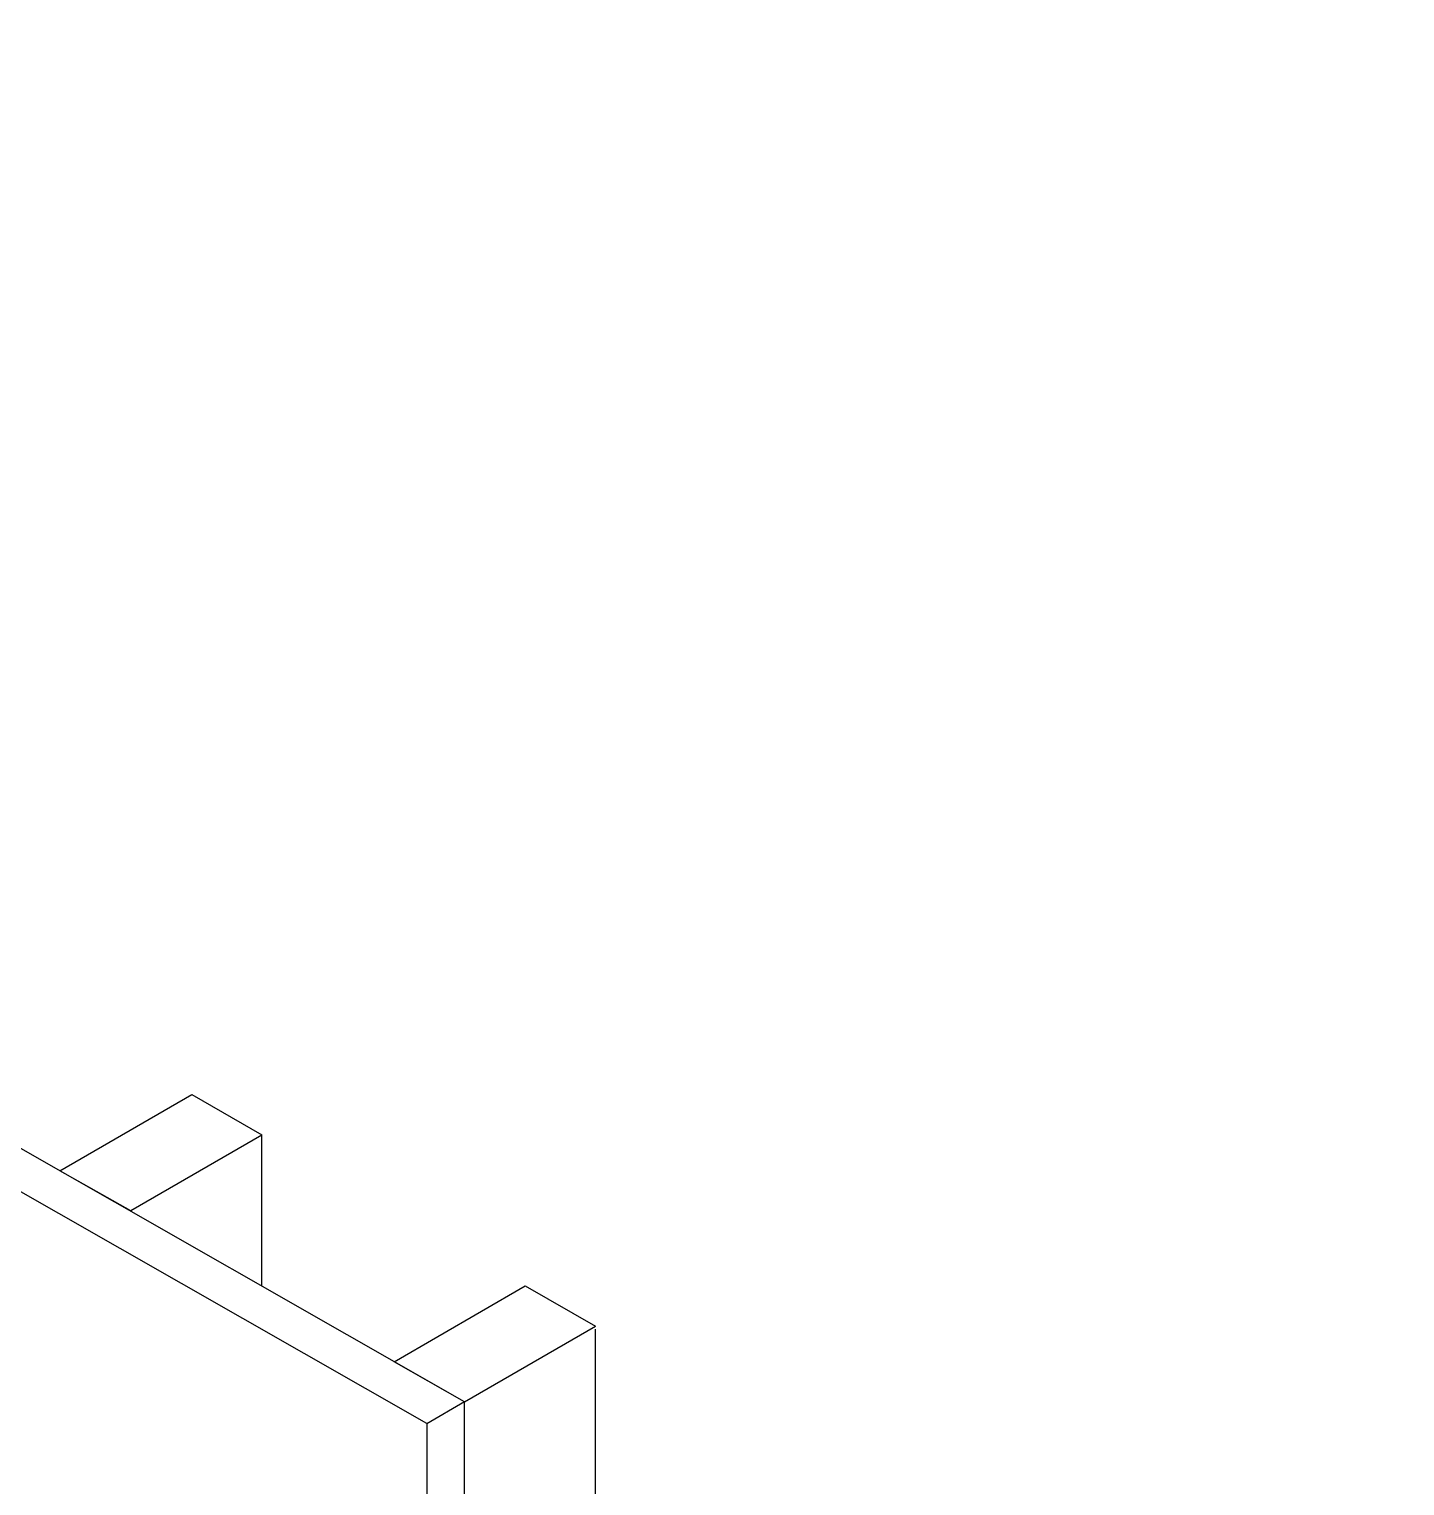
# Model space of a CAD drawing. Header units: inches. Extents: x -20.7 to 76.3, y -55.2 to 19.1.
# Drawn here: x -2.692 to -0.242, y 9.586 to 12.18 of the extents above; entities that cross this region are included whole.
import ezdxf

# ---------------------------------------------------------------- set-up
doc = ezdxf.new("R2010")
doc.units = ezdxf.units.IN
doc.header["$MEASUREMENT"] = 0
doc.layers.add('G-ANNO-TTLB', color=7, linetype='Continuous', lineweight=0)
doc.layers.add('TYVEK', color=7, linetype='Continuous', lineweight=0)

msp = doc.modelspace()

# ---------------------------------------------------------------- hatches: boundary and pattern name
at = {"layer": 'G-ANNO-TTLB', "true_color": 0xff00ff, "transparency": 33554687}
h = msp.add_hatch(color=6, dxfattribs=at)
edge = h.paths.add_edge_path()
edge.add_spline(control_points=[(20.0342, -15.1346), (20.0342, -15.1346), (-20.6658, -15.1346), (-20.6658, -15.1346), (-20.6658, -15.1346), (-20.6658, 19.0008), (-20.6658, 19.0008), (-20.6658, 19.0008), (20.0342, 19.0008), (20.0342, 19.0008), (20.0342, 19.0008), (20.0342, -15.1346), (20.0342, -15.1346)], knot_values=[0, 0, 0, 0, 1, 1, 1, 2, 2, 2, 3, 3, 3, 4, 4, 4, 4], degree=3, periodic=0)
edge = h.paths.add_edge_path()
edge.add_spline(control_points=[(-20.5408, 18.8757), (-20.5408, 18.8757), (-20.5408, -15.0095), (-20.5408, -15.0095), (-20.5408, -15.0095), (19.9092, -15.0095), (19.9092, -15.0095), (19.9092, -15.0095), (19.9092, 18.8757), (19.9092, 18.8757), (19.9092, 18.8757), (-20.5408, 18.8757), (-20.5408, 18.8757)], knot_values=[0, 0, 0, 0, 1, 1, 1, 2, 2, 2, 3, 3, 3, 4, 4, 4, 4], degree=3, periodic=0)
edge.add_line((-20.5408, 18.8757), (-20.5408, 18.8757))

# ---------------------------------------------------------------- linework, layer by layer
at = {"layer": 'G-ANNO-TTLB'}
for points in [[(20.0342, -15.1346), (20.0342, -15.1346), (-20.6658, -15.1346), (-20.6658, -15.1346), (-20.6658, -15.1346), (-20.6658, 19.0008), (-20.6658, 19.0008), (-20.6658, 19.0008), (20.0342, 19.0008), (20.0342, 19.0008), (20.0342, 19.0008), (20.0342, -15.1346), (20.0342, -15.1346)], [(-20.5408, 18.8757), (-20.5408, 18.8757), (-20.5408, -15.0095), (-20.5408, -15.0095), (-20.5408, -15.0095), (19.9092, -15.0095), (19.9092, -15.0095), (19.9092, -15.0095), (19.9092, 18.8757), (19.9092, 18.8757), (19.9092, 18.8757), (-20.5408, 18.8757), (-20.5408, 18.8757)]]:
    msp.add_open_spline(points, degree=3, knots=[0, 0, 0, 0, 1, 1, 1, 2, 2, 2, 3, 3, 3, 4, 4, 4, 4], dxfattribs=at)
at = {"layer": 'TYVEK', "color": 2, "lineweight": 25, "true_color": 0xffff00}
for p, q in [((-1.9165, 9.7353), (-5.6509, 11.8677)), ((-1.9165, 9.7353), (-1.9834, 9.6966)), ((-1.9165, 3.8396), (-1.9165, 9.7353))]:
    msp.add_line(p, q, dxfattribs=at)
at = {"layer": 'TYVEK', "color": 18, "lineweight": 25, "true_color": 0x000000}
for q in [(-5.7177, 11.829), (-1.9833, 3.801)]:
    msp.add_line((-1.9833, 9.6967), q, dxfattribs=at)
at = {"layer": 'TYVEK', "color": 33, "lineweight": 25, "true_color": 0xcc9966}
for p, q in [((-2.5106, 10.0761), (-2.2772, 10.2111)), ((-2.2772, 9.9413), (-2.2772, 10.2111)), ((-1.9165, 9.7353), (-1.6831, 9.8704)), ((-1.6831, 3.9694), (-1.6831, 9.8651))]:
    msp.add_line(p, q, dxfattribs=at)
for points in [[(-2.5106, 10.076), (-2.6372, 10.1468), (-2.4022, 10.2828), (-2.2772, 10.2111)], [(-1.9165, 9.7353), (-2.0415, 9.807), (-1.8082, 9.9421), (-1.6831, 9.8704)]]:
    msp.add_lwpolyline(points, dxfattribs=at)

doc.saveas('drawing.dxf')
